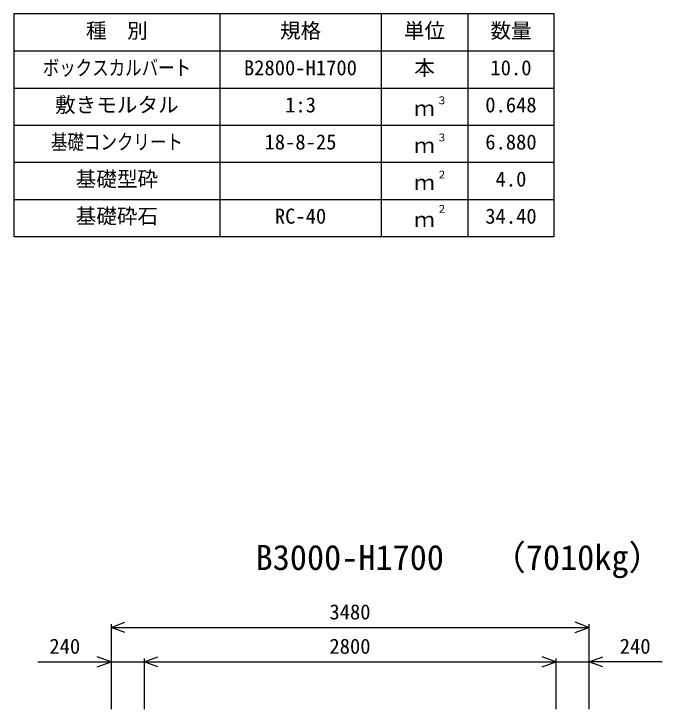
# Model space of a CAD drawing. Units: millimetres, scale not verified. Extents: x -100800 to 100800, y -35640 to 35640.
# Drawn here: x 17292 to 22012, y -8742 to -3681 of the extents above; entities that cross this region are included whole.
import ezdxf
from ezdxf.enums import TextEntityAlignment as Align

# ---------------------------------------------------------------- set-up
doc = ezdxf.new("R2010")
doc.units = ezdxf.units.MM
doc.header["$LTSCALE"] = 120
for name, color, linetype, lineweight in [('0-0_DIM', 7, 'Continuous', 25), ('0-3_HYO', 3, 'Continuous', 25), ('0-4_HYO2', 4, 'Continuous', 25), ('0-7_TXT', 7, 'Continuous', 25)]:
    doc.layers.add(name, color=color, linetype=linetype, lineweight=lineweight)
doc.styles.add('ＭＳ ゴシック', font='')
doc.styles.get('ＭＳ ゴシック').set_extended_font_data('MS Gothic')

msp = doc.modelspace()

# ---------------------------------------------------------------- linework, layer by layer
at = {"layer": '0-0_DIM'}
for p, q in [((17999.1, -8123.4), (17999.1, -8742)), ((17999.1, -8147.4), (21479.1, -8147.4)), ((21479.1, -8123.4), (21479.1, -8742)), ((17466.4, -8397.4), (17999.1, -8397.4)), ((18239.1, -8373.4), (18239.1, -8742)), ((21239.1, -8373.4), (21239.1, -8742)), ((22011.8, -8397.4), (21479.1, -8397.4))]:
    msp.add_line(p, q, dxfattribs=at)
for points in [[(18100.6, -8184.3), (17999.1, -8147.4), (18100.6, -8110.4)], [(21377.6, -8184.3), (21479.1, -8147.4), (21377.6, -8110.4)], [(17897.6, -8434.3), (17999.1, -8397.4), (17897.6, -8360.4)], [(17999.1, -8397.4), (18239.1, -8397.4), (21239.1, -8397.4), (21479.1, -8397.4)], [(18340.6, -8434.3), (18239.1, -8397.4), (18340.6, -8360.4)], [(21137.6, -8434.3), (21239.1, -8397.4), (21137.6, -8360.4)], [(21580.6, -8434.3), (21479.1, -8397.4), (21580.6, -8360.4)]]:
    msp.add_lwpolyline(points, dxfattribs=at)
at = {"layer": '0-3_HYO'}
for p, q in [((18791.6, -3681.4), (18791.6, -5301.4)), ((19966.6, -3681.4), (19966.6, -5301.4)), ((20596.6, -3681.4), (20596.6, -5301.4)), ((17291.6, -3951.4), (21226.6, -3951.4))]:
    msp.add_line(p, q, dxfattribs=at)
msp.add_lwpolyline([(17291.6, -5301.4), (21226.6, -5301.4), (21226.6, -3681.4), (17291.6, -3681.4)], close=True, dxfattribs=at)
at = {"layer": '0-4_HYO2'}
for p, q in [((17291.6, -4221.4), (21226.6, -4221.4)), ((17291.6, -4491.4), (21226.6, -4491.4)), ((17291.6, -4761.4), (21226.6, -4761.4)), ((17291.6, -5031.4), (21226.6, -5031.4))]:
    msp.add_line(p, q, dxfattribs=at)

# ---------------------------------------------------------------- texts
at = {"layer": '0-0_DIM', "style": 'ＭＳ ゴシック'}
for s, p in [('3480', (19589.1, -8122.4)), ('240', (17549.8, -8372.4)), ('2800', (19589.1, -8372.4)), ('240', (21703.4, -8372.4))]:
    msp.add_text(s, height=110, dxfattribs=at).set_placement(p, align=Align.BOTTOM_LEFT)
at = {"layer": '0-7_TXT', "style": 'ＭＳ ゴシック'}
for s, height, p in [('種\u3000別', 110, (17816.6, -3891.4)), ('規格', 110, (19229.1, -3891.4)), ('単位', 110, (20131.6, -3891.4)), ('数量', 110, (20761.6, -3891.4)), ('B2800-H1700', 110, (18966.6, -4161.4)), ('本', 110, (20206.6, -4161.4)), ('10.0', 110, (20761.6, -4161.4)), ('敷きモルタル', 110, (17591.6, -4431.4)), ('1:3', 110, (19266.6, -4431.4)), ('３', 55, (20370.5, -4355.5)), ('0.648', 110, (20724.1, -4431.4)), ('ｍ', 110, (20206.6, -4456.4)), ('３', 55, (20370.5, -4625.5)), ('18-8-25', 110, (19116.6, -4701.4)), ('6.880', 110, (20724.1, -4701.4)), ('ｍ', 110, (20206.6, -4726.4)), ('基礎型砕', 110, (17741.6, -4971.4)), ('２', 55, (20370.5, -4895.5)), ('4.0', 110, (20799.1, -4971.4)), ('ｍ', 110, (20206.6, -4996.4)), ('基礎砕石', 110, (17741.6, -5241.4)), ('RC-40', 110, (19191.6, -5241.4)), ('２', 55, (20370.5, -5145.5)), ('34.40', 110, (20724.1, -5241.4)), ('ｍ', 110, (20206.6, -5266.4)), ('（7010kg）', 183.3, (20769.3, -7784.7)), ('B3000-H1700', 183.3, (19051.6, -7784.7))]:
    msp.add_text(s, height=height, dxfattribs=at).set_placement(p, align=Align.BOTTOM_LEFT)
at = {"layer": '0-7_TXT', "style": 'ＭＳ ゴシック', "width": 0.8}
for s, p in [('ボックスカルバート', (17501.6, -4161.4)), ('基礎コンクリート', (17561.6, -4701.4))]:
    msp.add_text(s, height=110, dxfattribs=at).set_placement(p, align=Align.BOTTOM_LEFT)

doc.saveas('drawing.dxf')
